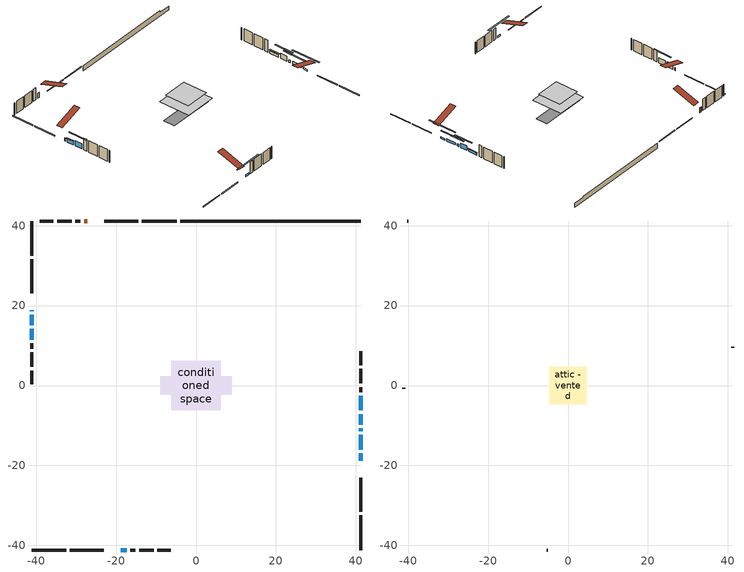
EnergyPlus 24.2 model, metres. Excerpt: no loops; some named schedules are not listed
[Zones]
conditioned space
 floor adiabatic (AdiabaticFloorConstruction): -6.23,-6.23 -6.23,6.23 6.23,6.23 6.23,-6.23 z2.62
 floor foundation (Slab1 construction): -8.95,-2.33 -8.95,2.33 8.95,2.33 8.95,-2.33 z-1.95
 wall outside (RimJoist1 construction): -4.87,41.17 -13.56,41.17 / -41.17,-41.17 -32.48,-41.17 / -41.17,41.17 -41.17,32.48 / 41.17,-41.17 41.17,-32.48 z0.18:0.48
 wall outside (RimJoist2 construction): -14.49,41.17 -22.95,41.17 / -31.55,-41.17 -23.09,-41.17 / -41.17,31.55 -41.17,23.09 / 41.17,-31.55 41.17,-23.09 z0.18:0.48
 wall outside (AdiabaticWallConstruction 1): -27.24,41.17 -27.99,41.17 z0.18:2.21
 wall outside (AdiabaticWallConstruction): -41.17,18.8 -41.17,18.59 z0.18:1.4; -41.17,17.66 -41.17,15.12 z0.18:1.7; 41.17,-18.8 41.17,-16.96 z0.18:0.79; -18.8,-41.17 -17.37,-41.17 z0.18:0.94; 41.17,-16.04 41.17,-12.38 / 41.17,-11.45 41.17,-10.74 / 41.17,-6.24 41.17,-2.58 z0.18:1.2; 41.17,-9.81 41.17,-7.17 z0.18:2.11; -41.17,14.19 -41.17,11.45 z0.18:2.31
 wall outside (Wall1 construction): -28.92,41.17 -30.18,41.17 / -16.44,-41.17 -15.18,-41.17 / -41.17,10.52 -41.17,9.26 / 41.17,-1.65 41.17,-0.39 z0.18:5.06
 wall outside (Wall2 construction): -31.11,41.17 -34.77,41.17 / -14.25,-41.17 -10.59,-41.17 / -41.17,8.33 -41.17,4.67 / 41.17,0.54 41.17,4.2 z0.18:5.06
 wall outside (Wall3 construction): -35.7,41.17 -39.1,41.17 / -9.66,-41.17 -6.26,-41.17 / -41.17,3.74 -41.17,0.34 / 41.17,5.13 41.17,8.53 z0.18:5.06
 wall foundation (FoundationWall1 construction): -3.94,41.17,-1.95 -3.94,41.17,0.18 36.66,41.17,0.18 36.66,41.17,-0.31 41.17,41.17,-0.31 41.17,41.17,-1.95
 window (WindowConstruction 6): -41.17,18.79 -41.17,18.59 z0.18:1.4
 window (WindowConstruction 5): -41.17,17.66 -41.17,15.12 z0.18:1.7
 window (WindowConstruction 7): 41.17,-18.79 41.17,-16.97 z0.18:0.79
 window (WindowConstruction 8): -18.79,-41.17 -17.37,-41.17 z0.18:0.94
 window (WindowConstruction): 41.17,-16.04 41.17,-12.38 z0.18:1.19
 window (WindowConstruction 1): 41.17,-11.45 41.17,-10.74 z0.18:1.19
 window (WindowConstruction 2): 41.17,-9.81 41.17,-7.17 z0.18:2.11
 window (WindowConstruction 3): -41.17,14.19 -41.17,11.45 z0.18:2.31
 window (WindowConstruction 4): 41.17,-6.24 41.17,-2.58 z0.18:1.19
 door (Door): -27.25,41.17 -27.99,41.17 z0.18:2.21
 ceiling adiabatic (AdiabaticFloorConstruction): 6.23,-6.23 6.23,6.23 -6.23,6.23 -6.23,-6.23 z2.62
attic - vented
 floor to conditioned space (Floor1 construction Reversed): -4.75,-4.75 -4.75,4.75 4.75,4.75 4.75,-4.75 z5.06
 wall outside (Wall4 construction): -40.03,41.17 -40.24,41.17 / -5.33,-41.17 -5.12,-41.17 / -41.17,-0.59 -41.17,-0.8 / 41.17,9.46 41.17,9.67 z0.18:5.06
 roof outside (Roof1 construction): -26.32,41.17,5.06 -26.32,31.91,8.14 -23.88,31.91,8.14 -23.88,41.17,5.06; -19.72,-41.17,5.06 -19.72,-31.91,8.14 -22.16,-31.91,8.14 -22.16,-41.17,5.06; -41.17,19.72,5.06 -31.91,19.72,8.14 -31.91,22.16,8.14 -41.17,22.16,5.06; 41.17,-19.72,5.06 31.91,-19.72,8.14 31.91,-22.16,8.14 41.17,-22.16,5.06
shading: -41.17,14.92 -41.17,17.86 -41.58,17.86 -41.58,14.92 z1.91; 41.17,-12.04 41.17,-23.72 41.58,-23.72 41.58,-12.04 z5.72; -12.44,-41.17 -23.72,-41.17 -23.72,-41.58 -12.44,-41.58 z5.87; 41.17,-9.89 41.17,-18.53 41.58,-18.53 41.58,-9.89 z3.69; 41.17,-8.25 41.17,-13.94 41.58,-13.94 41.58,-8.25 z3.69; 41.17,-4.68 41.17,-12.3 41.58,-12.3 41.58,-4.68 z4.6; -41.17,8.96 -41.17,16.68 -41.58,16.68 -41.58,8.96 z4.8; 41.17,-2.38 41.17,-6.44 41.58,-6.44 41.58,-2.38 z1.4
[Building]
Building 1: Terrain=Suburbs
[Site:Location]
Toronto City Centre_ON: Latitude {deg}=43.63; Longitude {deg}=-79.39; Time Zone {hr}=-5; Elevation {m}=77; Keep Site Location Information=Yes
[Site:GroundTemperature:Shallow]
5.01852, 3.26908, 3.12898, 3.95918, 7.29196, 10.6092, 13.4851, 15.3069, 15.4617, 13.9799, 11.1774, 7.9619
[Site:WaterMainsTemperature]
Calculation Method=Schedule; Temperature Schedule=mains temperature schedule
[Material] Roughness=Rough; Thermal Absorptance=0.9
Name | Thickness {m} | Conductivity {W/m-K} | Density {kg/m3} | Specific Heat {J/kg-K} | Solar Absorptance | Visible Absorptance
asphalt or fiberglass shingles | 0.00635 | 0.162714 | 1121.4 | 1465.45 | 0.4 | 0.4
ceiling loosefill ins | 0.169333 | 0.0480833 | 16.02 | 1046.75 | 0.7 | 0.7
ceiling stud and cavity | 0.1397 | 0.119304 | 65.682 | 1177.47 | 0.7 | 0.7
concrete 4.0 in. | 0.1016 | 1.803125 | 2242.8 | 837.4 | 0.7 | 0.7
concrete 8.0 in. | 0.2032 | 1.803125 | 2242.8 | 837.4 | 0.7 | 0.7
door material | 0.04445 | 0.053851 | 512.64 | 1214.23 | 0.7 | 0.7
exterior vertical ins | 0.0457286 | 0.029427 | 32.04 | 1214.23 | 0.7 | 0.7
floor covering | 0.0127 | 0.0433444 | 54.468 | 1339.84 | 0.6 | 0.6
floor rigid ins; wall rigid ins | 0.512978 | 0.029427 | 32.04 | 1214.23 | 0.7 | 0.7
floor stud and cavity | 0.1397 | 1.75129 | 37.0049 | 1207.88 | 0.7 | 0.7
furniture material conditioned space 1 | 0.1524 | 0.115458 | 640.8 | 1214.23 | 0.6 | 0.6
gypsum board | 0.0127 | 0.160291 | 801 | 837.4 | 0.6 | 0.6
gypsum board 1 | 0.0127 | 0.160291 | 801 | 837.4 | 0.7 | 0.7
osb sheathing 0.5 in. | 0.0127 | 0.115458 | 512.64 | 1214.23 | 0.7 | 0.7
osb sheathing 0.75 in. | 0.01905 | 0.115458 | 512.64 | 1214.23 | 0.7 | 0.7
osb sheathing 2.0 in. | 0.0508 | 0.115458 | 512.64 | 1214.23 | 0.7 | 0.7
rim joist rigid ins | 0.051816 | 0.029427 | 32.04 | 1214.23 | 0.7 | 0.7
rim joist stud and cavity | 0.0508 | 0.0451784 | 125.044 | 1163.47 | 0.6 | 0.6
rim joist stud and cavity 1 | 0.0508 | 0.206692 | 125.044 | 1163.47 | 0.6 | 0.6
wall stud and cavity | 0.1397 | 0.0847632 | 139.0536 | 1170.24 | 0.7 | 0.7
wall stud and cavity 1 | 0.1397 | 0.07918 | 139.0536 | 1170.24 | 0.7 | 0.7
wall stud and cavity 2 | 0.1397 | 0.0907762 | 139.0536 | 1170.24 | 0.7 | 0.7
wall stud and cavity 3 | 0.0889 | 6.9971 | 50.32683 | 1063.81 | 0.6 | 0.6
wall stud and cavity 4 | 0.0889 | 0.380278 | 52.3479 | 1209.89 | 0.7 | 0.7
wall stud and cavity 5 | 0.0889 | 0.391764 | 83.0341 | 1211.67 | 0.7 | 0.7
wood siding | 0.0254 | 0.102417 | 544.68 | 1172.36 | 0.4 | 0.4
wood siding 1 | 0.00254 | 0.102417 | 544.68 | 1172.36 | 0.4 | 0.4
wood siding 2; wood siding 3; wood siding 4 | 0.0254 | 0.102417 | 544.68 | 1172.36 | 0.7 | 0.7
[WindowMaterial:SimpleGlazingSystem]
Name | U-Factor {W/m2-K} | Solar Heat Gain Coefficient
WindowMaterial | 2.929848 | 0.66
WindowMaterial 1 | 2.96164 | 0.63
WindowMaterial 2 | 2.95142 | 0.62
WindowMaterial 3 | 2.870229 | 0.71
WindowMaterial 4 | 2.90827 | 0.68
WindowMaterial 5 | 6.93965 | 0.69
WindowMaterial 6 | 4.20853 | 0.66
WindowMaterial 7 | 3.86047 | 0.68
[Construction]
AdiabaticFloorConstruction: floor stud and cavity, floor rigid ins, osb sheathing 0.75 in., floor covering
AdiabaticWallConstruction: wood siding 3, wall rigid ins, wall stud and cavity 4, gypsum board
AdiabaticWallConstruction 1: wood siding 4, wall rigid ins, wall stud and cavity 4, gypsum board
Door: door material
Floor1 construction Reversed: gypsum board, ceiling stud and cavity, ceiling loosefill ins
FoundationWall1 construction: concrete 8.0 in., gypsum board 1
furniture construction conditioned space 1: furniture material conditioned space 1
PartitionWallConstruction: gypsum board, wall stud and cavity 5, gypsum board
RimJoist1 construction: wood siding 2, osb sheathing 2.0 in., rim joist stud and cavity
RimJoist2 construction: wood siding 2, rim joist rigid ins, osb sheathing 2.0 in., rim joist stud and cavity 1
Roof1 construction: asphalt or fiberglass shingles
Slab1 construction: concrete 4.0 in.
Wall1 construction: wood siding, osb sheathing 0.5 in., wall stud and cavity, gypsum board
Wall2 construction: wood siding, osb sheathing 0.5 in., wall stud and cavity 1, gypsum board
Wall3 construction: wood siding, osb sheathing 0.5 in., wall stud and cavity 2, gypsum board
Wall4 construction: wood siding 1, wall stud and cavity 3
WindowConstruction; WindowConstruction 4: WindowMaterial
WindowConstruction 1: WindowMaterial 1
WindowConstruction 2: WindowMaterial 2
WindowConstruction 3: WindowMaterial 3
WindowConstruction 5: WindowMaterial 4
WindowConstruction 6: WindowMaterial 5
WindowConstruction 7: WindowMaterial 6
WindowConstruction 8: WindowMaterial 7
[Zone] Multiplier=1; Part of Total Floor Area=Yes
Name | Volume {m3}
attic - vented | 45.2928
conditioned space | 593.5
[Space]
Name | Zone | Volume {m3}
attic - vented 1 | attic - vented | 45.2928
conditioned space 1 | conditioned space | 593.5
[ZoneInfiltration:EffectiveLeakageArea]
infil attic - vented 1: Zone or Space=attic - vented 1; Schedule=Always On Discrete; Effective Air Leakage Area {cm2}=3805.89; Stack Coefficient=0.00055377; Wind Coefficient=1.58996e-05
[ZoneMixing]
whole house fan mix: Zone or Space=attic - vented; Schedule=Always On Continuous; Design Flow Rate Calculation Method=Flow/Zone; Design Flow Rate {m3/s}=0; Source Zone or Space=conditioned space
[SurfaceProperty:ExposedFoundationPerimeter]
Slab1: Exposed Perimeter Calculation Method=TotalExposedPerimeter; Total Exposed Perimeter {m}=45.111
[InternalMass] Zone or ZoneList=conditioned space; Space or SpaceList=conditioned space 1
Name | Construction | Surface Area {m2}
furniture mass conditioned space 1 | furniture construction conditioned space 1 | 95.4119
partition wall mass | PartitionWallConstruction | 238.53
[Lights]
interior lighting: Zone or ZoneList or Space or SpaceList=conditioned space 1; Schedule=interior lighting schedule; Design Level Calculation Method=LightingLevel; Lighting Level {W}=343.2; Return Air Fraction=0; Fraction Radiant=0.6; Fraction Visible=0.2; Fraction Replaceable=1
[People]
occupants: Zone or ZoneList or Space or SpaceList=conditioned space 1; Number of People Schedule=occupants schedule; Number of People Calculation Method=People; Number of People=3; Fraction Radiant=0.314171; Sensible Heat Fraction=0.56303; Activity Level Schedule=occupants activity schedule; Carbon Dioxide Generation Rate {m3/s-W}=0; Enable ASHRAE 55 Comfort Warnings=No; Mean Radiant Temperature Calculation Type=EnclosureAveraged
[ElectricEquipment] Zone or ZoneList or Space or SpaceList=conditioned space 1; Design Level Calculation Method=EquipmentLevel
Name | Schedule | Design Level {W} | Fraction Latent | Fraction Radiant | Fraction Lost
clothes dryer | clothes dryer schedule | 140.772 | 0.015 | 0.081 | 0.85
clothes washer | clothes washer schedule | 32.1985 | 0.03 | 0.162 | 0.7
cooking range | cooking range schedule | 215.147 | 0.08 | 0.432 | 0.2
dishwasher | dishwasher schedule | 66.8632 | 0.3 | 0.18 | 0.4
fridge | fridge schedule | 72.9452 | 0 | 0.6 | 0
mech vent house fan | mech vent house fan schedule | 0.95 | 0 | 0 | 1
mech vent house fan cfis | mech vent house fan cfis schedule | 0 | 0 | 0 | 0
misc plug loads | misc plug loads schedule | 494.7 | 0.045 | 0.513 | 0.1
whole house fan | Always On Discrete | 0 | 0 | 0 | 1
[OtherEquipment] Zone or ZoneList or Space or SpaceList=conditioned space 1; Design Level Calculation Method=EquipmentLevel
Name | Fuel Type | Schedule | Design Level {W} | Fraction Latent | Fraction Radiant | Fraction Lost
clothes dryer 1 | Electricity | clothes dryer schedule | 0 | 0.015 | 0.081 | 0.85
cooking range 1 | Electricity | cooking range schedule | 0 | 0.08 | 0.432 | 0.2
general water use latent | None | general water use schedule | 62.594 | 1 | 0 | 0
general water use sensible | None | general water use schedule | -61.6891 | 0 | 0.6 | 0
mech vent house fan latent load | None | Always On Discrete | 0 | 1 | 0 | 0
mech vent house fan sensible load | None | Always On Discrete | 0 | 0 | 0 | 0
water heater energy adjustment1 | NaturalGas | Always On Discrete | 0.01 | 0 | 0 | 1
[ZoneInfiltration:DesignFlowRate] Zone or ZoneList or Space or SpaceList=conditioned space 1; Schedule=Always On Discrete; Design Flow Rate Calculation Method=Flow/Zone; Design Flow Rate {m3/s}=0
infil flow; natural vent flow; whole house fan flow
[AvailabilityManager:Scheduled]
furnace airloop Availability Manager: Schedule=Always On Discrete
[Foundation:Kiva]
Foundation Kiva 1: Initial Indoor Air Temperature {C}=18; Wall Height Above Grade {m}=0.180015; Wall Depth Below Slab {m}=0.2032; Custom Block Material Name 1=exterior vertical ins; Custom Block Depth 1 {m}=2.13; Custom Block X Position 1 {m}=0.2159; Custom Block Z Position 1 {m}=0
[Foundation:Kiva:Settings]
Soil Conductivity {W/m-K}=0.849921; Soil Density {kg/m3}=1842.3; Soil Specific Heat {J/kg-K}=418.7; Ground Solar Absorptivity=0.9; Ground Thermal Absorptivity=0.9; Ground Surface Roughness {m}=0.03; Far-Field Width {m}=40; Deep-Ground Boundary Condition=ZeroFlux; Deep-Ground Depth {m}=40; Minimum Cell Dimension {m}=0.2; Maximum Cell Growth Coefficient=3; Simulation Timestep=Timestep
[Exterior:Lights]
exterior lighting: Schedule=exterior lighting schedule; Design Level {W}=75.6
[EnergyManagementSystem:GlobalVariable]
furnace_airloop_Fan_RTF
infil_program_Qfan
infil_program_Qinf
natural_vent_program_Qnv
natural_vent_program_Qwhf
[EnergyManagementSystem:Sensor]
Name | Output:Variable or Output:Meter Index Key | Output:Variable or Output:Meter
airflow_gain | infil flow | Infiltration Sensible Heat Gain Energy
airflow_gain_1 | natural vent flow | Infiltration Sensible Heat Gain Energy
airflow_gain_2 | whole house fan flow | Infiltration Sensible Heat Gain Energy
airflow_loss | infil flow | Infiltration Sensible Heat Loss Energy
airflow_loss_1 | natural vent flow | Infiltration Sensible Heat Loss Energy
airflow_loss_2 | whole house fan flow | Infiltration Sensible Heat Loss Energy
clg_load_cond |  | Cooling:EnergyTransfer:Zone:CONDITIONED SPACE
clg_sp_s; clg_sp_s_1 | cooling setpoint | Schedule Value
clothes_dryer_exhaust_0_sch_s | clothes dryer exhaust 0 schedule | Schedule Value
cool_season | cooling season schedule | Schedule Value
htg_load_cond |  | Heating:EnergyTransfer:Zone:CONDITIONED SPACE
htg_sp_s; htg_sp_s_1 | heating setpoint | Schedule Value
ig_ee_conv | clothes dryer | Electric Equipment Convective Heating Energy
ig_ee_conv_2 | cooking range | Electric Equipment Convective Heating Energy
ig_ee_conv_4 | fridge | Electric Equipment Convective Heating Energy
ig_ee_conv_5 | misc plug loads | Electric Equipment Convective Heating Energy
ig_ee_conv_6 | whole house fan | Electric Equipment Convective Heating Energy
ig_ee_rad | clothes dryer | Electric Equipment Radiant Heating Energy
ig_ee_rad_2 | cooking range | Electric Equipment Radiant Heating Energy
ig_ee_rad_4 | fridge | Electric Equipment Radiant Heating Energy
ig_ee_rad_5 | misc plug loads | Electric Equipment Radiant Heating Energy
ig_ee_rad_6 | whole house fan | Electric Equipment Radiant Heating Energy
ig_lgt_conv | interior lighting | Lights Convective Heating Energy
ig_lgt_rad | interior lighting | Lights Radiant Heating Energy
ig_lgt_vis | interior lighting | Lights Visible Radiation Heating Energy
ig_oe_conv | clothes dryer 1 | Other Equipment Convective Heating Energy
ig_oe_conv_1 | cooking range 1 | Other Equipment Convective Heating Energy
ig_oe_conv_2 | general water use latent | Other Equipment Convective Heating Energy
ig_oe_conv_3 | general water use sensible | Other Equipment Convective Heating Energy
ig_oe_conv_4 | water heater energy adjustment1 | Other Equipment Convective Heating Energy
ig_oe_rad | clothes dryer 1 | Other Equipment Radiant Heating Energy
ig_oe_rad_1 | cooking range 1 | Other Equipment Radiant Heating Energy
ig_oe_rad_2 | general water use latent | Other Equipment Radiant Heating Energy
ig_oe_rad_3 | general water use sensible | Other Equipment Radiant Heating Energy
ig_oe_rad_4 | water heater energy adjustment1 | Other Equipment Radiant Heating Energy
ig_ppl_conv | occupants | People Convective Heating Energy
ig_ppl_rad | occupants | People Radiant Heating Energy
im_conv | furniture mass conditioned space 1 | Surface Inside Face Convection Heat Gain Energy
im_conv_1 | partition wall mass | Surface Inside Face Convection Heat Gain Energy
im_ig | furniture mass conditioned space 1 | Surface Inside Face Internal Gains Radiation Heat Gain Energy
im_ig_1 | partition wall mass | Surface Inside Face Internal Gains Radiation Heat Gain Energy
im_lgt | furniture mass conditioned space 1 | Surface Inside Face Lights Radiation Heat Gain Energy
im_lgt_1 | partition wall mass | Surface Inside Face Lights Radiation Heat Gain Energy
im_sol | furniture mass conditioned space 1 | Surface Inside Face Solar Radiation Heat Gain Energy
im_sol_1 | partition wall mass | Surface Inside Face Solar Radiation Heat Gain Energy
im_surf | furniture mass conditioned space 1 | Surface Inside Face Net Surface Thermal Radiation Heat Gain Energy
im_surf_1 | partition wall mass | Surface Inside Face Net Surface Thermal Radiation Heat Gain Energy
mv_conv | mech vent house fan | Electric Equipment Convective Heating Energy
mv_conv_1 | mech vent house fan cfis | Electric Equipment Convective Heating Energy
mv_conv_2 | mech vent house fan latent load | Other Equipment Convective Heating Energy
mv_conv_3 | mech vent house fan sensible load | Other Equipment Convective Heating Energy
mv_rad | mech vent house fan | Electric Equipment Radiant Heating Energy
mv_rad_1 | mech vent house fan cfis | Electric Equipment Radiant Heating Energy
mv_rad_2 | mech vent house fan latent load | Other Equipment Radiant Heating Energy
mv_rad_3 | mech vent house fan sensible load | Other Equipment Radiant Heating Energy
natural_vent_s | natural vent schedule | Schedule Value
out_pb_s |  | Site Outdoor Air Barometric Pressure
out_wt_s |  | Site Outdoor Air Humidity Ratio
site_vw_s |  | Site Wind Speed
ss_back_out | Window1 | Surface Window Shortwave from Zone Back Out Window Heat Transfer Rate
ss_back_out_1 | Window11 | Surface Window Shortwave from Zone Back Out Window Heat Transfer Rate
ss_back_out_2 | Window13 | Surface Window Shortwave from Zone Back Out Window Heat Transfer Rate
ss_back_out_3 | Window15 | Surface Window Shortwave from Zone Back Out Window Heat Transfer Rate
ss_back_out_4 | Window2 | Surface Window Shortwave from Zone Back Out Window Heat Transfer Rate
ss_back_out_5 | Window5 | Surface Window Shortwave from Zone Back Out Window Heat Transfer Rate
ss_back_out_6 | Window6 | Surface Window Shortwave from Zone Back Out Window Heat Transfer Rate
ss_back_out_7 | Window7 | Surface Window Shortwave from Zone Back Out Window Heat Transfer Rate
ss_back_out_8 | Window8 | Surface Window Shortwave from Zone Back Out Window Heat Transfer Rate
ss_conv | Door1 | Surface Inside Face Convection Heat Gain Energy
ss_conv_1 | Window1 | Surface Inside Face Convection Heat Gain Energy
ss_conv_2 | Window11 | Surface Inside Face Convection Heat Gain Energy
ss_conv_3 | Window13 | Surface Inside Face Convection Heat Gain Energy
ss_conv_4 | Window15 | Surface Inside Face Convection Heat Gain Energy
ss_conv_5 | Window2 | Surface Inside Face Convection Heat Gain Energy
ss_conv_6 | Window5 | Surface Inside Face Convection Heat Gain Energy
ss_conv_7 | Window6 | Surface Inside Face Convection Heat Gain Energy
ss_conv_8 | Window7 | Surface Inside Face Convection Heat Gain Energy
ss_conv_9 | Window8 | Surface Inside Face Convection Heat Gain Energy
ss_ig | Door1 | Surface Inside Face Internal Gains Radiation Heat Gain Energy
ss_ig_1 | Window1 | Surface Inside Face Internal Gains Radiation Heat Gain Energy
ss_ig_2 | Window11 | Surface Inside Face Internal Gains Radiation Heat Gain Energy
ss_ig_3 | Window13 | Surface Inside Face Internal Gains Radiation Heat Gain Energy
ss_ig_4 | Window15 | Surface Inside Face Internal Gains Radiation Heat Gain Energy
ss_ig_5 | Window2 | Surface Inside Face Internal Gains Radiation Heat Gain Energy
ss_ig_6 | Window5 | Surface Inside Face Internal Gains Radiation Heat Gain Energy
ss_ig_7 | Window6 | Surface Inside Face Internal Gains Radiation Heat Gain Energy
ss_ig_8 | Window7 | Surface Inside Face Internal Gains Radiation Heat Gain Energy
ss_ig_9 | Window8 | Surface Inside Face Internal Gains Radiation Heat Gain Energy
ss_lgt | Door1 | Surface Inside Face Lights Radiation Heat Gain Energy
ss_sol | Door1 | Surface Inside Face Solar Radiation Heat Gain Energy
ss_surf | Door1 | Surface Inside Face Net Surface Thermal Radiation Heat Gain Energy
ss_surf_1 | Window1 | Surface Inside Face Net Surface Thermal Radiation Heat Gain Energy
ss_surf_2 | Window11 | Surface Inside Face Net Surface Thermal Radiation Heat Gain Energy
ss_surf_3 | Window13 | Surface Inside Face Net Surface Thermal Radiation Heat Gain Energy
ss_surf_4 | Window15 | Surface Inside Face Net Surface Thermal Radiation Heat Gain Energy
ss_surf_5 | Window2 | Surface Inside Face Net Surface Thermal Radiation Heat Gain Energy
ss_surf_6 | Window5 | Surface Inside Face Net Surface Thermal Radiation Heat Gain Energy
ss_surf_7 | Window6 | Surface Inside Face Net Surface Thermal Radiation Heat Gain Energy
ss_surf_8 | Window7 | Surface Inside Face Net Surface Thermal Radiation Heat Gain Energy
ss_surf_9 | Window8 | Surface Inside Face Net Surface Thermal Radiation Heat Gain Energy
ss_trans_in | Window1 | Surface Window Transmitted Solar Radiation Rate
ss_trans_in_1 | Window11 | Surface Window Transmitted Solar Radiation Rate
ss_trans_in_2 | Window13 | Surface Window Transmitted Solar Radiation Rate
ss_trans_in_3 | Window15 | Surface Window Transmitted Solar Radiation Rate
ss_trans_in_4 | Window2 | Surface Window Transmitted Solar Radiation Rate
ss_trans_in_5 | Window5 | Surface Window Transmitted Solar Radiation Rate
ss_trans_in_6 | Window6 | Surface Window Transmitted Solar Radiation Rate
ss_trans_in_7 | Window7 | Surface Window Transmitted Solar Radiation Rate
ss_trans_in_8 | Window8 | Surface Window Transmitted Solar Radiation Rate
ss_trans_out | Window1 | Surface Inside Face Initial Transmitted Diffuse Transmitted Out Window Solar Radiation Rate
ss_trans_out_1 | Window11 | Surface Inside Face Initial Transmitted Diffuse Transmitted Out Window Solar Radiation Rate
ss_trans_out_2 | Window13 | Surface Inside Face Initial Transmitted Diffuse Transmitted Out Window Solar Radiation Rate
ss_trans_out_3 | Window15 | Surface Inside Face Initial Transmitted Diffuse Transmitted Out Window Solar Radiation Rate
ss_trans_out_4 | Window2 | Surface Inside Face Initial Transmitted Diffuse Transmitted Out Window Solar Radiation Rate
ss_trans_out_5 | Window5 | Surface Inside Face Initial Transmitted Diffuse Transmitted Out Window Solar Radiation Rate
ss_trans_out_6 | Window6 | Surface Inside Face Initial Transmitted Diffuse Transmitted Out Window Solar Radiation Rate
ss_trans_out_7 | Window7 | Surface Inside Face Initial Transmitted Diffuse Transmitted Out Window Solar Radiation Rate
ss_trans_out_8 | Window8 | Surface Inside Face Initial Transmitted Diffuse Transmitted Out Window Solar Radiation Rate
s_conv | Floor1 | Surface Inside Face Convection Heat Gain Energy
s_conv_1 | FoundationWall1 | Surface Inside Face Convection Heat Gain Energy
s_conv_10 | RimJoist2:270 | Surface Inside Face Convection Heat Gain Energy
s_conv_11 | RimJoist2:90 | Surface Inside Face Convection Heat Gain Energy
s_conv_12 | Slab1 | Surface Inside Face Convection Heat Gain Energy
s_conv_13 | Wall1:0 | Surface Inside Face Convection Heat Gain Energy
s_conv_14 | Wall1:180 | Surface Inside Face Convection Heat Gain Energy
s_conv_15 | Wall1:270 | Surface Inside Face Convection Heat Gain Energy
s_conv_16 | Wall1:90 | Surface Inside Face Convection Heat Gain Energy
s_conv_17 | Wall2:0 | Surface Inside Face Convection Heat Gain Energy
s_conv_18 | Wall2:180 | Surface Inside Face Convection Heat Gain Energy
s_conv_19 | Wall2:270 | Surface Inside Face Convection Heat Gain Energy
s_conv_2 | inferred conditioned ceiling | Surface Inside Face Convection Heat Gain Energy
s_conv_20 | Wall2:90 | Surface Inside Face Convection Heat Gain Energy
s_conv_21 | Wall3:0 | Surface Inside Face Convection Heat Gain Energy
s_conv_22 | Wall3:180 | Surface Inside Face Convection Heat Gain Energy
s_conv_23 | Wall3:270 | Surface Inside Face Convection Heat Gain Energy
s_conv_24 | Wall3:90 | Surface Inside Face Convection Heat Gain Energy
s_conv_3 | inferred conditioned floor | Surface Inside Face Convection Heat Gain Energy
s_conv_4 | RimJoist1:0 | Surface Inside Face Convection Heat Gain Energy
s_conv_5 | RimJoist1:180 | Surface Inside Face Convection Heat Gain Energy
s_conv_6 | RimJoist1:270 | Surface Inside Face Convection Heat Gain Energy
s_conv_7 | RimJoist1:90 | Surface Inside Face Convection Heat Gain Energy
s_conv_8 | RimJoist2:0 | Surface Inside Face Convection Heat Gain Energy
s_conv_9 | RimJoist2:180 | Surface Inside Face Convection Heat Gain Energy
s_ig | Floor1 | Surface Inside Face Internal Gains Radiation Heat Gain Energy
s_ig_1 | FoundationWall1 | Surface Inside Face Internal Gains Radiation Heat Gain Energy
s_ig_10 | RimJoist2:270 | Surface Inside Face Internal Gains Radiation Heat Gain Energy
s_ig_11 | RimJoist2:90 | Surface Inside Face Internal Gains Radiation Heat Gain Energy
s_ig_12 | Slab1 | Surface Inside Face Internal Gains Radiation Heat Gain Energy
s_ig_13 | Wall1:0 | Surface Inside Face Internal Gains Radiation Heat Gain Energy
s_ig_14 | Wall1:180 | Surface Inside Face Internal Gains Radiation Heat Gain Energy
s_ig_15 | Wall1:270 | Surface Inside Face Internal Gains Radiation Heat Gain Energy
s_ig_16 | Wall1:90 | Surface Inside Face Internal Gains Radiation Heat Gain Energy
s_ig_17 | Wall2:0 | Surface Inside Face Internal Gains Radiation Heat Gain Energy
s_ig_18 | Wall2:180 | Surface Inside Face Internal Gains Radiation Heat Gain Energy
s_ig_19 | Wall2:270 | Surface Inside Face Internal Gains Radiation Heat Gain Energy
